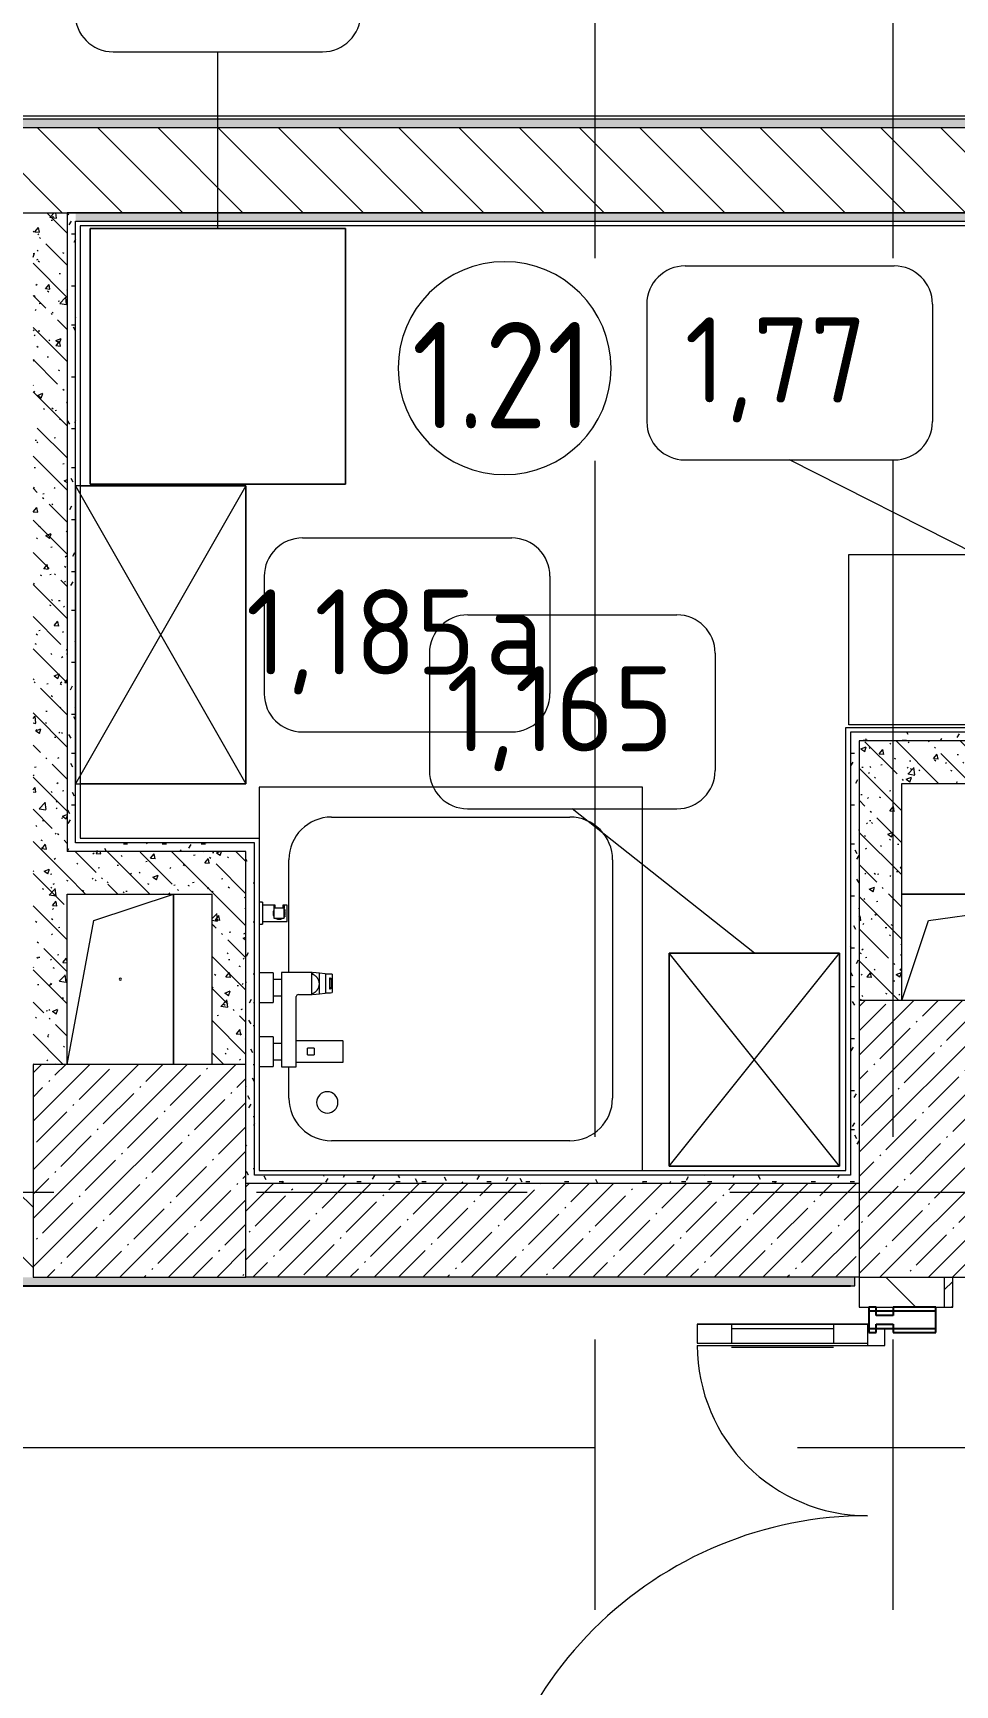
# Model space of a CAD drawing. Header units: millimetres. Extents: x 35840 to 252964, y -8553 to 29000.
# Drawn here: x 73540 to 75705, y 9942 to 13822 of the extents above; entities that cross this region are included whole.
import ezdxf

# ---------------------------------------------------------------- set-up
doc = ezdxf.new("R2010")
doc.units = ezdxf.units.MM
doc.linetypes.add('Осевая', pattern=[3175, 635, -476.25, 1587.5, -476.25])
for name, color, linetype, lineweight in [('A-AREA-IDEN', 7, 'Continuous', 9), ('A-DETL-GENF', 7, 'Continuous', 9), ('A-GENM', 7, 'Continuous', 9), ('A-GLAZ-CWMG', 7, 'Continuous', 9), ('A-GLAZ-CWMG-1', 7, 'Continuous', 25), ('A-WALL', 7, 'Continuous', 9), ('I-FURN-IDEN', 7, 'Continuous', 9), ('I-WALL', 7, 'Continuous', 9), ('S-COLS', 7, 'Continuous', 9), ('Оси-2', 7, 'Осевая', 9)]:
    doc.layers.add(name, color=color, linetype=linetype, lineweight=lineweight)
for name, color, linetype, lineweight, true_color in [('A-DOOR-1', 7, 'Continuous', 9, 0xc0c0c0), ('A-WALL-1', 9, 'Continuous', 9, 0x808080), ('A-WALL-FNSH-1', 9, 'Continuous', 9, 0x808080), ('I-FURN-1', 9, 'Continuous', 9, 0x808080), ('P-SANR-FIXT-1', 9, 'Continuous', 13, 0x808080)]:
    doc.layers.add(name, color=color, linetype=linetype, lineweight=lineweight, true_color=true_color)
doc.styles.add('GOST Common', font='GOST_Common.ttf', dxfattribs={"height": 200})
doc.styles.add('GOST Common_1', font='GOST_Common.ttf', dxfattribs={"width": 0.9, "height": 250})
pattern_1 = [(45, (600, 0), (-57.02463, 57.02463), []), (45, (657.025, 0), (-57.02463, 57.02463), [100.806, -20.161, 3.353, -16.808])]
pattern_2 = [(135, (600, 0), (-75.43415, -75.43415), [106.68, -17.78, 3.556, -17.78]), (135, (600, 75.39), (-75.43415, -75.43415), []), (50, (600, 0), (127.52922, -11.15758), [13.335, -146.685]), (355, (600, 0), (-24.66966, 133.74002), [10.668, -117.348]), (100.451, (610.63, -0.93), (102.85973, 122.58178), [11.333, -124.663]), (46.184, (600, 35.56), (189.75516, -29.43036), [20.002, -220.027]), (96.636, (615.81, 33.1), (166.1822, 173.1996), [17, -186.995]), (351.184, (600, 35.56), (166.18393, 173.19757), [16.002, -176.022]), (21, (617.78, 26.67), (106.13027, -71.58603), [13.335, -146.685]), (326, (617.78, 26.67), (43.26188, 128.93175), [10.668, -117.348]), (71.451, (626.62, 20.7), (149.39198, 57.34505), [11.333, -124.663]), (37.5, (600, 0), (2.162228, 59.188357), [3.353, -112.573, 3.353, -115.773, -117.792]), (37.5, (600, 0), (2.162228, 59.188357), [-235.052, 3.353, -114.44]), (7.5, (600, 0), (46.773857, 70.12615), [3.353, -64.567, 3.353, -109.906, -44.894]), (7.5, (600, 0), (46.773857, 70.12615), [-181.178, 3.353, -41.542]), (327.5, (560.35, 0), (94.91367, -4.010093), [3.353, -41.097, 3.353, -135.331, -184.023]), (327.5, (560.35, 0), (94.91367, -4.010093), [-183.134, 3.353, -180.67]), (317.5, (542.57, 0), (103.69057, 17.79882), [3.353, -54.432, 3.353, -88.748, -130.683]), (317.5, (542.57, 0), (103.69057, 17.79882), [-149.885, 3.353, -127.33])]
pattern_3 = [(135, (600, 0), (-70.71068, -70.71068), [])]
pattern_4 = [(0, (600, 0), (121.92, 30.48), [10.058, -81.382, 10.058, -81.382, -487.68]), (0, (600, 0), (121.92, 30.48), [-182.88, 10.058, -172.822, 10.058, -81.382, -213.36]), (0, (600, 0), (121.92, 30.48), [-457.2, 10.058, -50.902, 10.058, -142.342]), (120, (645.72, 15.24), (-87.356454, 90.345817), [10.058, -81.382, 10.058, -81.382, -487.68]), (120, (645.72, 15.24), (-87.356454, 90.345817), [-182.88, 10.058, -172.822, 10.058, -81.382, -213.36]), (120, (645.72, 15.24), (-87.356454, 90.345817), [-457.2, 10.058, -50.902, 10.058, -142.342]), (240, (660.96, 76.2), (-34.563546, -120.825817), [10.058, -81.382, 10.058, -81.382, -487.68]), (240, (660.96, 76.2), (-34.563546, -120.825817), [-182.88, 10.058, -172.822, 10.058, -81.382, -213.36]), (240, (660.96, 76.2), (-34.563546, -120.825817), [-457.2, 10.058, -50.902, 10.058, -142.342])]

# ---------------------------------------------------------------- blocks, each defined once
blk = doc.blocks.new('SND_Aquanet_Душевой поддон_HX108_Квадратный_С опорами_Сантехкомплект__$ - 900х900-V27-План расстановки мебели и оборудования 1 этажа в осях 12-23')
at = {"layer": 'P-SANR-FIXT-1'}
for p, q in [((450, 450), (330.3, 450)), ((450, -450), (450, 450)), ((-280, 380), (-206.7, 380)), ((15.3, 380), (280, 380)), ((-380, -280), (-380, 280)), ((380, 280), (380, -280)), ((280, -380), (-280, -380)), ((-449.7, -450), (450, -450))]:
    blk.add_line(p, q, dxfattribs=at)
for centre, radius, start, end in [((-280, 280), 100, 90, 180), ((280, 280), 100, 0, 90), ((-290, 290), 25, 90, 270), ((-290, 290), 25, 270, 90), ((-280, -280), 100, 180, 270), ((280, -280), 100, 270, 0)]:
    blk.add_arc(centre, radius, start, end, dxfattribs=at)
blk = doc.blocks.new('BSC_Колонна _Прямоугольная - 650х500-23287315-План расстановки мебели и оборудования 1 этажа в осях 12-23')
at = {"layer": 'S-COLS'}
h = blk.add_hatch(dxfattribs=at)
h.set_pattern_fill('FP_46', color=256, style=0, pattern_type=2)
h.set_pattern_definition([(135, (11225, -75130), (-57.02463, -57.02463), []), (135, (11225, -75072.975), (-57.02463, -57.02463), [100.806, -20.161, 3.353, -16.808])])
h.paths.add_polyline_path([(325, -250), (325, 250), (-325, 250), (-325, -250), (159.6, -250)])
for p, q in [((325, 250), (-325, 250)), ((-325, 250), (-325, -250)), ((325, -250), (325, 250)), ((-325, -250), (325, -250))]:
    blk.add_line(p, q, dxfattribs=at)
blk = doc.blocks.new('BSC_Колонна _Прямоугольная - 500х500-V28-План расстановки мебели и оборудования 1 этажа в осях 12-23')
at = {"layer": 'S-COLS'}
h = blk.add_hatch(dxfattribs=at)
h.set_pattern_fill('FP_47', color=256, style=0, pattern_type=2)
h.set_pattern_definition([(45, (-73190, -11150), (-57.02463, 57.02463), []), (45, (-73132.975, -11150), (-57.02463, 57.02463), [100.806, -20.161, 3.353, -16.808])])
h.paths.add_polyline_path([(-250, -250), (250, -250), (250, 250), (-250, 250), (-250, -84.6)])
for p, q in [((250, 250), (-250, 250)), ((-250, 250), (-250, -250)), ((250, -250), (250, 250)), ((-250, -250), (250, -250))]:
    blk.add_line(p, q, dxfattribs=at)
blk = doc.blocks.new('Прямоугольный импост - Импост структурный с накладкой - 160мм Темный-32274804-План расстановки мебели и оборудования 1 этажа в осях 12-23')
at = {"layer": 'A-GLAZ-CWMG-1'}
for p, q in [((-50, 40), (-50, 140)), ((-50, 140), (0, 140)), ((0, 140), (0, 40)), ((-40, 40), (-50, 40)), ((-40, 0), (-40, 40)), ((-10, 40), (-10, 0)), ((0, 40), (-10, 40)), ((-50, -17), (-50, 0)), ((-50, 0), (-40, 0)), ((-10, 0), (0, 0)), ((0, 0), (0, -17)), ((0, -17), (-50, -17))]:
    blk.add_line(p, q, dxfattribs=at)
blk = doc.blocks.new('Дверь_Витражная_остекление_ - ВВ-6 остекление-32274838-План расстановки мебели и оборудования 1 этажа в осях 12-23')
at = {"layer": 'A-DETL-GENF'}
for p, q in [((-655, 930), (-610, 930)), ((-655, 930), (-655, 20)), ((-610, 930), (-655, 930)), ((-655, 930), (-655, 20)), ((-610, 930), (-610, 20)), ((-610, 20), (-610, 930)), ((-655, 850), (-610, 850)), ((-645, 850), (-645, 100)), ((-601, 850), (-601, 100)), ((705, 420), (660, 420)), ((660, 420), (660, 20)), ((705, 420), (660, 420)), ((660, 420), (660, 20)), ((705, 420), (705, 20)), ((705, 20), (705, 420)), ((651, 340), (651, 100)), ((705, 340), (660, 340)), ((695, 340), (695, 100)), ((-655, 100), (-610, 100)), ((705, 100), (660, 100)), ((-610, 20), (-655, 20)), ((-655, 20), (-610, 20))]:
    blk.add_line(p, q, dxfattribs=at)
at = {"layer": 'A-DOOR-1'}
for p, q in [((-655, 930), (-655, 20)), ((655, 420), (655, 20)), ((-655, 20), (-705, 20)), ((-705, 20), (-705, 17)), ((-655, -20), (-655, 20)), ((705, 20), (655, 20)), ((655, 20), (655, -20)), ((705, 17), (705, 20)), ((-705, -20), (-655, -20)), ((655, -20), (695, -20))]:
    blk.add_line(p, q, dxfattribs=at)
for centre, radius, start, end in [((-655, 20), 910, 360, 90), ((655, 20), 400, 90, 180)]:
    blk.add_arc(centre, radius, start, end, dxfattribs=at)
blk = doc.blocks.new('GM_Отверстие прямоугольное _в плите_ - Отверстие-23875750-План расстановки мебели и оборудования 1 этажа в осях 12-23')
at = {"layer": 'A-GENM'}
for p, q in [((-62.5, 137.5), (125, 200)), ((125, 200), (125, -200)), ((125, -200), (125, 200)), ((-125, -200), (-62.5, 137.5))]:
    blk.add_line(p, q, dxfattribs=at)
for start, end in [(360, 180), (180, 360)]:
    blk.add_arc((0, 0), 2.5, start, end, dxfattribs=at)
blk = doc.blocks.new('GM_Отверстие прямоугольное _в плите_ - Отверстие-V40-План расстановки мебели и оборудования 1 этажа в осях 12-23')
at = {"layer": 'A-GENM'}
for p, q in [((-250, 125), (250, 125)), ((250, 125), (-250, 125)), ((-187.5, 62.5), (250, 125)), ((250, 125), (250, -125)), ((250, -125), (250, 125)), ((-250, -125), (-187.5, 62.5)), ((250, -125), (150, -125)), ((150, -125), (250, -125))]:
    blk.add_line(p, q, dxfattribs=at)
for start, end in [(360, 180), (180, 360)]:
    blk.add_arc((0, 0), 2.5, start, end, dxfattribs=at)
blk = doc.blocks.new('Прямоугольный импост - Импост структурный с накладкой - 160мм Темный-32274805-План расстановки мебели и оборудования 1 этажа в осях 12-23')
at = {"layer": 'A-GLAZ-CWMG-1'}
for p, q in [((-25, 40), (-25, 140)), ((-25, 140), (25, 140)), ((25, 140), (25, 40)), ((-15, 40), (-25, 40)), ((-15, 0), (-15, 40)), ((15, 40), (15, 0)), ((25, 40), (15, 40)), ((-25, -17), (-25, 0)), ((-25, 0), (-15, 0)), ((15, 0), (25, 0)), ((25, 0), (25, -17)), ((25, -17), (-25, -17))]:
    blk.add_line(p, q, dxfattribs=at)
blk = doc.blocks.new('Шкаф параметрический - 1_165-V193-План расстановки мебели и оборудования 1 этажа в осях 12-23')
at = {"layer": 'I-FURN-1'}
for p, q in [((0, 0), (500, 400)), ((0, 400), (500, 0)), ((500, 400), (0, 400)), ((0, 400), (0, 0)), ((0, 0), (0, 400)), ((0, 400), (500, 400)), ((500, 0), (500, 400)), ((500, 400), (500, 0)), ((0, 0), (500, 0)), ((500, 0), (0, 0))]:
    blk.add_line(p, q, dxfattribs=at)
blk = doc.blocks.new('Шкаф параметрический - 1_185а-25647047-План расстановки мебели и оборудования 1 этажа в осях 12-23')
at = {"layer": 'I-FURN-1'}
for p, q in [((0, 0), (700, 400)), ((0, 400), (700, 0)), ((700, 400), (0, 400)), ((0, 400), (0, 0)), ((0, 11), (0, 400)), ((0, 400), (700, 400)), ((700, 0), (700, 400)), ((700, 400), (700, 11)), ((0, 0), (700, 0))]:
    blk.add_line(p, q, dxfattribs=at)
blk = doc.blocks.new('Холодильник встроенный 1180 мм - 6_14-25647170-План расстановки мебели и оборудования 1 этажа в осях 12-23')
at = {"layer": 'I-FURN-1'}
for p, q in [((305.1, 329.9), (-294.9, 329.9)), ((-294.9, 329.9), (-294.9, -270.1)), ((-294.9, -270.1), (-294.9, 329.9)), ((-294.9, 329.9), (305.1, 329.9)), ((305.1, -270.1), (305.1, 329.9)), ((305.1, 329.9), (305.1, -270.1)), ((-294.9, -270.1), (305.1, -270.1)), ((305.1, -270.1), (-294.9, -270.1))]:
    blk.add_line(p, q, dxfattribs=at)
blk = doc.blocks.new('Стол базовый прямоугольный - 1_77-25647262-План расстановки мебели и оборудования 1 этажа в осях 12-23')
at = {"layer": 'I-FURN-1'}
for p, q in [((-300, 200), (300, 200)), ((-300, -200), (-300, 200)), ((300, 200), (300, -200)), ((300, -200), (-300, -200))]:
    blk.add_line(p, q, dxfattribs=at)
blk = doc.blocks.new('Смеситель для ванны с душевым гарнитуром - Смеситель для ванны с душевым гарнитуром-30756537-План расстановки мебели и оборудования 1 этажа в осях 12-23')
at = {"layer": 'P-SANR-FIXT-1'}
for p, q in [((74079, 11781), (74071, 11781)), ((74079, 11779.4), (74079, 11781)), ((74079, 11781), (74079, 11779.4)), ((74079, 11779.4), (74079, 11730.6)), ((74106.3, 11774.2), (74079, 11774.2)), ((74129.8, 11767), (74105.8, 11767)), ((74105.8, 11767), (74105.8, 11743)), ((74108.3, 11774.2), (74106.3, 11774.2)), ((74106.3, 11774.2), (74106.3, 11767)), ((74106.3, 11767), (74106.3, 11774.2)), ((74108.8, 11767), (74108.8, 11773.7)), ((74126.8, 11773.7), (74126.8, 11767)), ((74129.5, 11774.2), (74127.3, 11774.2)), ((74129.5, 11767), (74129.5, 11774.2)), ((74137, 11774.2), (74129.5, 11774.2)), ((74129.5, 11774.2), (74129.5, 11767)), ((74129.8, 11743), (74129.8, 11767)), ((74131.3, 11763.4), (74129.8, 11763.4)), ((74131.3, 11763.4), (74129.8, 11763.4)), ((74131.3, 11763.4), (74129.8, 11763.4)), ((74131.3, 11763.4), (74129.8, 11763.4)), ((74131.3, 11763.4), (74129.8, 11763.4)), ((74131.3, 11763.4), (74129.8, 11763.4)), ((74131.3, 11763.4), (74129.8, 11763.4)), ((74131.3, 11763.4), (74129.8, 11763.4)), ((74129.8, 11760.2), (74131.3, 11760.2)), ((74129.8, 11760.2), (74131.3, 11760.2)), ((74129.8, 11760.2), (74131.3, 11760.2)), ((74129.8, 11760.2), (74131.3, 11760.2)), ((74129.8, 11760.2), (74131.3, 11760.2)), ((74129.8, 11760.2), (74131.3, 11760.2)), ((74129.8, 11760.2), (74131.3, 11760.2)), ((74129.8, 11760.2), (74131.3, 11760.2)), ((74131.3, 11758.9), (74129.8, 11758.9)), ((74131.3, 11758.9), (74129.8, 11758.9)), ((74131.3, 11758.9), (74129.8, 11758.9)), ((74131.3, 11758.9), (74129.8, 11758.9)), ((74131.3, 11758.9), (74129.8, 11758.9)), ((74131.3, 11758.9), (74129.8, 11758.9)), ((74131.3, 11758.9), (74129.8, 11758.9)), ((74131.3, 11758.9), (74129.8, 11758.9)), ((74129.8, 11755.6), (74131.3, 11755.6)), ((74129.8, 11755.6), (74131.3, 11755.6)), ((74129.8, 11755.6), (74131.3, 11755.6)), ((74129.8, 11755.6), (74131.3, 11755.6)), ((74129.8, 11755.6), (74131.3, 11755.6)), ((74129.8, 11755.6), (74131.3, 11755.6)), ((74129.8, 11755.6), (74131.3, 11755.6)), ((74129.8, 11755.6), (74131.3, 11755.6)), ((74131.3, 11763.4), (74131.3, 11760.2)), ((74131.3, 11760.2), (74131.3, 11763.4)), ((74131.3, 11763.4), (74131.3, 11760.2)), ((74131.3, 11760.2), (74131.3, 11763.4)), ((74131.3, 11763.4), (74131.3, 11760.2)), ((74131.3, 11760.2), (74131.3, 11763.4)), ((74131.3, 11763.4), (74131.3, 11760.2)), ((74131.3, 11760.2), (74131.3, 11763.4)), ((74131.3, 11763.4), (74131.3, 11760.2)), ((74131.3, 11760.2), (74131.3, 11763.4)), ((74131.3, 11763.4), (74131.3, 11760.2)), ((74131.3, 11760.2), (74131.3, 11763.4)), ((74131.3, 11763.4), (74131.3, 11760.2)), ((74131.3, 11760.2), (74131.3, 11763.4)), ((74131.3, 11763.4), (74131.3, 11760.2)), ((74131.3, 11760.2), (74131.3, 11763.4)), ((74131.3, 11758.9), (74131.3, 11755.6)), ((74131.3, 11755.6), (74131.3, 11758.9)), ((74131.3, 11758.9), (74131.3, 11755.6)), ((74131.3, 11755.6), (74131.3, 11758.9)), ((74131.3, 11758.9), (74131.3, 11755.6)), ((74131.3, 11755.6), (74131.3, 11758.9)), ((74131.3, 11758.9), (74131.3, 11755.6)), ((74131.3, 11755.6), (74131.3, 11758.9)), ((74131.3, 11758.9), (74131.3, 11755.6)), ((74131.3, 11755.6), (74131.3, 11758.9)), ((74131.3, 11758.9), (74131.3, 11755.6)), ((74131.3, 11755.6), (74131.3, 11758.9)), ((74131.3, 11758.9), (74131.3, 11755.6)), ((74131.3, 11755.6), (74131.3, 11758.9)), ((74131.3, 11758.9), (74131.3, 11755.6)), ((74131.3, 11755.6), (74131.3, 11758.9)), ((74137, 11735.7), (74137, 11774.2)), ((74071, 11729), (74079, 11729)), ((74079, 11735.7), (74137, 11735.7)), ((74079, 11730.6), (74079, 11729)), ((74079, 11729), (74079, 11730.6)), ((74105.8, 11743), (74129.8, 11743)), ((74131.3, 11754.4), (74129.8, 11754.4)), ((74131.3, 11754.4), (74129.8, 11754.4)), ((74131.3, 11754.4), (74129.8, 11754.4)), ((74131.3, 11754.4), (74129.8, 11754.4)), ((74131.3, 11754.4), (74129.8, 11754.4)), ((74131.3, 11754.4), (74129.8, 11754.4)), ((74131.3, 11754.4), (74129.8, 11754.4)), ((74131.3, 11754.4), (74129.8, 11754.4)), ((74129.8, 11751.1), (74131.3, 11751.1)), ((74129.8, 11751.1), (74131.3, 11751.1)), ((74129.8, 11751.1), (74131.3, 11751.1)), ((74129.8, 11751.1), (74131.3, 11751.1)), ((74129.8, 11751.1), (74131.3, 11751.1)), ((74129.8, 11751.1), (74131.3, 11751.1)), ((74129.8, 11751.1), (74131.3, 11751.1)), ((74129.8, 11751.1), (74131.3, 11751.1)), ((74131.3, 11749.8), (74129.8, 11749.8)), ((74131.3, 11749.8), (74129.8, 11749.8)), ((74131.3, 11749.8), (74129.8, 11749.8)), ((74131.3, 11749.8), (74129.8, 11749.8)), ((74131.3, 11749.8), (74129.8, 11749.8)), ((74131.3, 11749.8), (74129.8, 11749.8)), ((74131.3, 11749.8), (74129.8, 11749.8)), ((74131.3, 11749.8), (74129.8, 11749.8)), ((74129.8, 11746.6), (74131.3, 11746.6)), ((74129.8, 11746.6), (74131.3, 11746.6)), ((74129.8, 11746.6), (74131.3, 11746.6)), ((74129.8, 11746.6), (74131.3, 11746.6)), ((74129.8, 11746.6), (74131.3, 11746.6)), ((74129.8, 11746.6), (74131.3, 11746.6)), ((74129.8, 11746.6), (74131.3, 11746.6)), ((74129.8, 11746.6), (74131.3, 11746.6)), ((74131.3, 11754.4), (74131.3, 11751.1)), ((74131.3, 11751.1), (74131.3, 11754.4)), ((74131.3, 11754.4), (74131.3, 11751.1)), ((74131.3, 11751.1), (74131.3, 11754.4)), ((74131.3, 11754.4), (74131.3, 11751.1)), ((74131.3, 11751.1), (74131.3, 11754.4)), ((74131.3, 11754.4), (74131.3, 11751.1)), ((74131.3, 11751.1), (74131.3, 11754.4)), ((74131.3, 11754.4), (74131.3, 11751.1)), ((74131.3, 11751.1), (74131.3, 11754.4)), ((74131.3, 11754.4), (74131.3, 11751.1)), ((74131.3, 11751.1), (74131.3, 11754.4)), ((74131.3, 11754.4), (74131.3, 11751.1)), ((74131.3, 11751.1), (74131.3, 11754.4)), ((74131.3, 11754.4), (74131.3, 11751.1)), ((74131.3, 11751.1), (74131.3, 11754.4)), ((74131.3, 11749.8), (74131.3, 11746.6)), ((74131.3, 11746.6), (74131.3, 11749.8)), ((74131.3, 11749.8), (74131.3, 11746.6)), ((74131.3, 11746.6), (74131.3, 11749.8)), ((74131.3, 11749.8), (74131.3, 11746.6)), ((74131.3, 11746.6), (74131.3, 11749.8)), ((74131.3, 11749.8), (74131.3, 11746.6)), ((74131.3, 11746.6), (74131.3, 11749.8)), ((74131.3, 11749.8), (74131.3, 11746.6)), ((74131.3, 11746.6), (74131.3, 11749.8)), ((74131.3, 11749.8), (74131.3, 11746.6)), ((74131.3, 11746.6), (74131.3, 11749.8)), ((74131.3, 11749.8), (74131.3, 11746.6)), ((74131.3, 11746.6), (74131.3, 11749.8)), ((74131.3, 11749.8), (74131.3, 11746.6)), ((74131.3, 11746.6), (74131.3, 11749.8)), ((74104, 11615), (74071, 11615)), ((74104, 11615), (74071, 11615)), ((74104, 11615), (74104, 11545)), ((74104, 11615), (74104, 11545)), ((74123.3, 11615), (74123.3, 11395)), ((74123.3, 11615), (74123.3, 11395)), ((74193.8, 11616), (74124.3, 11616)), ((74193.8, 11616), (74124.3, 11616)), ((74194.8, 11565), (74194.8, 11615)), ((74194.8, 11565), (74194.8, 11615)), ((74196.6, 11615.9), (74197.4, 11615.9)), ((74196.6, 11615.9), (74196.6, 11610.3)), ((74213, 11614), (74197.4, 11615.9)), ((74213, 11566), (74213, 11614)), ((74225.9, 11612.4), (74213, 11614)), ((74227.4, 11612.2), (74225.9, 11612.4)), ((74227.4, 11567.8), (74227.4, 11612.2)), ((74229.8, 11611.9), (74227.4, 11612.2)), ((74238.6, 11612), (74229.8, 11612)), ((74237.5, 11602.5), (74235.9, 11602.5)), ((74237.5, 11602.5), (74236, 11602.5)), ((74237.2, 11579.6), (74237.2, 11600.4)), ((74240.2, 11600.4), (74237.2, 11600.4)), ((74237.5, 11602.5), (74239.9, 11602.5)), ((74238.1, 11600.4), (74238.1, 11602.5)), ((74242.1, 11611.5), (74238.6, 11612)), ((74240.2, 11600.4), (74240.2, 11579.6)), ((74242.1, 11611.5), (74242.1, 11568.5)), ((74123.3, 11599.2), (74104, 11599.2)), ((74163.3, 11564), (74193.8, 11564)), ((74163.3, 11564), (74193.8, 11564)), ((74196.6, 11567.5), (74196.6, 11564.1)), ((74197.4, 11564.1), (74196.6, 11564.1)), ((74197.4, 11564.1), (74213, 11566)), ((74213, 11566), (74225.9, 11567.6)), ((74225.9, 11567.6), (74227.4, 11567.8)), ((74227.4, 11567.8), (74229.8, 11568)), ((74229.8, 11568), (74238.6, 11568)), ((74237.5, 11577.5), (74235.9, 11577.5)), ((74236, 11577.5), (74237.5, 11577.5)), ((74240.2, 11579.6), (74237.2, 11579.6)), ((74239.9, 11577.5), (74237.5, 11577.5)), ((74238.1, 11577.5), (74238.1, 11579.6)), ((74238.6, 11568), (74242.1, 11568.5)), ((74071, 11545), (74104, 11545)), ((74071, 11545), (74104, 11545)), ((74104, 11560.7), (74123.3, 11560.7)), ((74158.3, 11395), (74158.3, 11559)), ((74158.3, 11395), (74158.3, 11559)), ((74104, 11465), (74071, 11465)), ((74104, 11465), (74071, 11465)), ((74104, 11465), (74104, 11395)), ((74104, 11465), (74104, 11395)), ((74123.3, 11449.2), (74104, 11449.2)), ((74267.8, 11455), (74158.3, 11455)), ((74268.3, 11405.5), (74268.3, 11454.5)), ((74104, 11410.7), (74123.3, 11410.7)), ((74200.3, 11438), (74184.3, 11438)), ((74184.3, 11437.5), (74184.3, 11438)), ((74184.3, 11438), (74184.3, 11437.5)), ((74184.3, 11422.5), (74184.3, 11437.5)), ((74184.3, 11422.5), (74184.3, 11422)), ((74184.3, 11422), (74184.3, 11422.5)), ((74184.3, 11422), (74200.3, 11422)), ((74200.3, 11437.5), (74200.3, 11438)), ((74200.3, 11438), (74200.3, 11437.5)), ((74200.3, 11437.5), (74200.3, 11422.5)), ((74200.3, 11422.5), (74200.3, 11422)), ((74200.3, 11422), (74200.3, 11422.5)), ((74071, 11395), (74104, 11395)), ((74071, 11395), (74104, 11395)), ((74124.3, 11394), (74157.3, 11394)), ((74124.3, 11394), (74157.3, 11394)), ((74158.3, 11405), (74267.8, 11405))]:
    blk.add_line(p, q, dxfattribs=at)
at = {"layer": 'P-SANR-FIXT-1', "flags": 128}
for points in [[(74194.8, 11612.7), (74195.7, 11612.3), (74196.7, 11611.9), (74197.6, 11611.5), (74198.5, 11611.1), (74199.3, 11610.6), (74200.2, 11610), (74201, 11609.5), (74201.8, 11608.9), (74202.6, 11608.3), (74203.4, 11607.6), (74204.1, 11606.9), (74204.8, 11606.2), (74205.5, 11605.5), (74206.1, 11604.7), (74206.7, 11603.9), (74207.3, 11603.1), (74207.9, 11602.3), (74208.4, 11601.4), (74208.9, 11600.6), (74209.3, 11599.7), (74209.7, 11598.8), (74210.1, 11597.8), (74210.4, 11596.9), (74210.7, 11595.9), (74211, 11595), (74211.2, 11594), (74211.4, 11593), (74211.5, 11592), (74211.6, 11591), (74211.7, 11590), (74211.7, 11589)], [(74237.2, 11600.4), (74237.2, 11600.8), (74237.2, 11601.3), (74237.3, 11601.7), (74237.3, 11602), (74237.3, 11602.3), (74237.4, 11602.4), (74237.5, 11602.5)], [(74240, 11602.4), (74240, 11602.3), (74240.1, 11602), (74240.1, 11601.7), (74240.2, 11601.3), (74240.2, 11600.8), (74240.2, 11600.4)], [(74211.7, 11588), (74211.6, 11587), (74211.5, 11586), (74211.4, 11585), (74211.2, 11584), (74211, 11583.1), (74210.7, 11582.1), (74210.4, 11581.1), (74210.1, 11580.2), (74209.7, 11579.3), (74209.3, 11578.4), (74208.9, 11577.5), (74208.4, 11576.6), (74207.9, 11575.7), (74207.3, 11574.9), (74206.8, 11574.1), (74206.1, 11573.3), (74205.5, 11572.5), (74204.8, 11571.8), (74204.1, 11571.1), (74203.4, 11570.4), (74202.6, 11569.7), (74201.8, 11569.1), (74201, 11568.5), (74200.2, 11568), (74199.4, 11567.4), (74198.5, 11567), (74197.6, 11566.5), (74196.7, 11566.1), (74195.8, 11565.7), (74194.8, 11565.4)], [(74237.5, 11577.5), (74237.4, 11577.6), (74237.3, 11577.7), (74237.3, 11578), (74237.3, 11578.3), (74237.2, 11578.7), (74237.2, 11579.1), (74237.2, 11579.6)], [(74240.2, 11579.6), (74240.2, 11579.1), (74240.2, 11578.7), (74240.1, 11578.3), (74240.1, 11578), (74240, 11577.7), (74240, 11577.6)]]:
    blk.add_lwpolyline(points, dxfattribs=at)
at = {"layer": 'P-SANR-FIXT-1'}
for centre, radius, start, end in [((74117.8, 11755), 14.2, 148.1524, 211.7439), ((74117.8, 11755), 14.2, 148.1524, 211.7439), ((74108.3, 11773.7), 0.5, 0, 90), ((74127.3, 11773.7), 0.5, 90, 180), ((74117.8, 11755), 14.2, 328.3082, 32.0443), ((74117.8, 11755), 14.2, 328.3082, 32.0443), ((74117.8, 11755), 14.2, 238.2631, 301.8541), ((74117.8, 11755), 14.2, 238.2631, 301.8541), ((74124.3, 11615), 1, 90, 180), ((74124.3, 11615), 1, 90, 180), ((74193.8, 11615), 1, 0, 90), ((74193.8, 11615), 1, 0, 90), ((74163.3, 11559), 5, 90, 180), ((74163.3, 11559), 5, 90, 180), ((74193.8, 11565), 1, 270, 0), ((74193.8, 11565), 1, 270, 0), ((74267.8, 11454.5), 0.5, 0, 90), ((74124.3, 11395), 1, 180, 270), ((74124.3, 11395), 1, 180, 270), ((74157.3, 11395), 1, 270, 0), ((74157.3, 11395), 1, 270, 0), ((74267.8, 11405.5), 0.5, 270, 0)]:
    blk.add_arc(centre, radius, start, end, dxfattribs=at)
blk = doc.blocks.new('Марка_Мебель - В прямоуг_Balcon_Марка-25523697-План расстановки мебели и оборудования 1 этажа в осях 12-23')
at = {"layer": 'I-FURN-IDEN'}
for p, q in [((-2.455, 2.278), (2.455, 2.278)), ((-3.355, 1.378), (-3.355, -1.384)), ((3.355, 1.378), (3.355, -1.378)), ((-2.461, -2.278), (2.455, -2.278))]:
    blk.add_line(p, q, dxfattribs=at)
for centre, radius, start, end in [((-2.455, 1.378), 0.9, 90, 180), ((2.455, 1.378), 0.9, 0, 90), ((-2.461, -1.384), 0.893, 180, 270), ((2.455, -1.378), 0.9, 270, 0)]:
    blk.add_arc(centre, radius, start, end, dxfattribs=at)
blk = doc.blocks.new('Марка_Помещения - Номер-25198446-План расстановки мебели и оборудования 1 этажа в осях 12-23')
at = {"layer": 'A-AREA-IDEN'}
for start, end in [(360, 180), (180, 360)]:
    blk.add_arc((0, 0), 2.5, start, end, dxfattribs=at)

msp = doc.modelspace()

# ---------------------------------------------------------------- hatches: boundary and pattern name
at = {"layer": 'I-WALL'}
h = msp.add_hatch(dxfattribs=at)
h.set_pattern_fill('FP_85', color=256, style=0, pattern_type=2)
h.set_pattern_definition(pattern_4)
h.paths.add_polyline_path([(84490.7, 13600), (84490.7, 13620), (70810, 13620), (70810, 13600), (81921.1, 13600)])
h = msp.add_hatch(dxfattribs=at)
h.set_pattern_fill('FP_20', color=256, style=0, pattern_type=2)
h.set_pattern_definition(pattern_3)
h.paths.add_polyline_path([(84490.7, 13400), (84490.7, 13600), (68650, 13600), (68650, 13400), (81921.1, 13400)])
h = msp.add_hatch(dxfattribs=at)
h.set_pattern_fill('FP_22', color=256, style=0, pattern_type=2)
h.set_pattern_definition(pattern_2)
h.paths.add_polyline_path([(73620, 11400), (73620, 13400), (73540, 13400), (73540, 11400), (73574.3, 11400)])
h = msp.add_hatch(dxfattribs=at)
h.set_pattern_fill('FP_85', color=256, style=0, pattern_type=2)
h.set_pattern_definition(pattern_4)
h.paths.add_polyline_path([(73640, 11920), (73640, 13400), (73620, 13400), (73620, 11920)])
h = msp.add_hatch(dxfattribs=at)
h.set_pattern_fill('FP_85', color=256, style=0, pattern_type=2)
h.set_pattern_definition(pattern_4)
h.paths.add_polyline_path([(73640, 13380), (77179.8, 13380), (77179.8, 13400), (73640, 13400)])
h = msp.add_hatch(dxfattribs=at)
h.set_pattern_fill('FP_85', color=256, style=0, pattern_type=2)
h.set_pattern_definition(pattern_4)
h.paths.add_polyline_path([(77159.8, 12160), (77159.8, 12180), (75460, 12180), (75460, 12160), (76848.4, 12160)])
h = msp.add_hatch(dxfattribs=at)
h.set_pattern_fill('FP_85', color=256, style=0, pattern_type=2)
h.set_pattern_definition(pattern_4)
h.paths.add_polyline_path([(75460, 11140), (75480, 11140), (75480, 12160), (75460, 12160), (75460, 12099.6)])
h = msp.add_hatch(dxfattribs=at)
h.set_pattern_fill('FP_22', color=256, style=0, pattern_type=2)
h.set_pattern_definition(pattern_2)
h.paths.add_polyline_path([(77179.8, 12060), (77179.8, 12160), (75480, 12160), (75480, 12060), (76779.8, 12060)])
h = msp.add_hatch(dxfattribs=at)
h.set_pattern_fill('FP_22', color=256, style=0, pattern_type=2)
h.set_pattern_definition(pattern_2)
h.paths.add_polyline_path([(75580, 11550), (75580, 12060), (75480, 12060), (75480, 11550)])
h = msp.add_hatch(dxfattribs=at)
h.set_pattern_fill('FP_85', color=256, style=0, pattern_type=2)
h.set_pattern_definition(pattern_4)
h.paths.add_polyline_path([(74040, 11900), (74040, 11920), (73620, 11920), (73620, 11900), (73949.7, 11900)])
h = msp.add_hatch(dxfattribs=at)
h.set_pattern_fill('FP_85', color=256, style=0, pattern_type=2)
h.set_pattern_definition(pattern_4)
h.paths.add_polyline_path([(74040, 11140), (74060, 11140), (74060, 11920), (74040, 11920), (74040, 11324)])
h = msp.add_hatch(dxfattribs=at)
h.set_pattern_fill('FP_22', color=256, style=0, pattern_type=2)
h.set_pattern_definition(pattern_2)
h.paths.add_polyline_path([(73960, 11800), (73960, 11900), (73620, 11900), (73620, 11800), (73949.7, 11800)])
h = msp.add_hatch(dxfattribs=at)
h.set_pattern_fill('FP_22', color=256, style=0, pattern_type=2)
h.set_pattern_definition(pattern_2)
h.paths.add_polyline_path([(73960, 11400), (74040, 11400), (74040, 11900), (73960, 11900), (73960, 11453.3)])
h = msp.add_hatch(dxfattribs=at)
h.set_pattern_fill('FP_85', color=256, style=0, pattern_type=2)
h.set_pattern_definition(pattern_4)
h.paths.add_polyline_path([(74674.4, 11120), (75480, 11120), (75480, 11140), (74040, 11140), (74040, 11120), (74312, 11120)])
h = msp.add_hatch(dxfattribs=at)
h.set_pattern_fill('FP_20', color=256, style=0, pattern_type=2)
h.set_pattern_definition(pattern_3)
h.paths.add_polyline_path([(73540, 10900), (73540, 11100), (72929.8, 11100), (72929.8, 10900), (73225, 10900)])
h.paths.add_polyline_path([(71979.8, 10900), (71979.8, 11100), (69618.8, 11100), (69618.8, 10900), (71949.8, 10900)])
h.paths.add_polyline_path([(68668.8, 10900), (68668.8, 11100), (66760, 11100), (66760, 10900), (68638.8, 10900)])
h.paths.add_polyline_path([(66560, 10900), (66560, 11100), (62160, 11100), (62160, 10900), (64529, 10900)])
h = msp.add_hatch(dxfattribs=at)
h.set_pattern_fill('FP_1', color=256, style=0, pattern_type=2)
h.set_pattern_definition(pattern_1)
h.paths.add_polyline_path([(75480, 10900), (75480, 11120), (74040, 11120), (74040, 10900), (74674.4, 10900)])
h = msp.add_hatch(dxfattribs=at)
h.set_pattern_fill('FP_85', color=256, style=0, pattern_type=2)
h.set_pattern_definition(pattern_4)
h.paths.add_polyline_path([(75470, 10880), (75470, 10900), (72959.8, 10899.8), (72959.8, 10892), (72929.8, 10892), (72929.8, 10880), (74674.4, 10880)])
h.paths.add_polyline_path([(71979.8, 10880), (71979.8, 10892), (71949.8, 10892), (71949.8, 10900), (69648.8, 10900), (69648.8, 10892), (69618.8, 10892), (69618.8, 10880), (71949.8, 10880)])
h.paths.add_polyline_path([(68638.8, 10880), (68668.8, 10880), (68668.8, 10892), (68638.8, 10892), (68638.8, 10900), (62160, 10900), (62160, 10880), (67427.6, 10880)])
h.paths.add_polyline_path([(61940, 10880), (61960, 10880), (61960, 10900), (61940, 10900)])
h = msp.add_hatch(dxfattribs=at)
h.set_pattern_fill('FP_1', color=256, style=0, pattern_type=2)
h.set_pattern_definition(pattern_1)
h.paths.add_polyline_path([(75700, 7900), (75700, 9330), (75480, 9330), (75480, 7900)])
h.paths.add_polyline_path([(75700, 10830), (75700, 10900), (75680, 10900), (75680, 10830)])
h = msp.add_hatch(dxfattribs=at)
h.set_pattern_fill('FP_20', color=256, style=0, pattern_type=2)
h.set_pattern_definition(pattern_3)
h.paths.add_polyline_path([(75680, 10830), (75680, 10900), (75480, 10900), (75480, 10830)])

# ---------------------------------------------------------------- linework, layer by layer
at = {"layer": 'A-WALL'}
for p, q in [((84490.7, 13620), (70830, 13620)), ((75680, 10900), (75680, 10830))]:
    msp.add_line(p, q, dxfattribs=at)
at = {"layer": 'A-WALL-1'}
for p, q in [((66560, 13600), (84490.7, 13600)), ((68640, 13400), (73620, 13400)), ((73620, 13400), (84490.7, 13400)), ((73620, 13400), (73620, 11900)), ((77179.8, 13400), (73620, 13400)), ((73640, 11920), (73640, 13380)), ((73640, 13380), (77159.8, 13380)), ((77159.8, 12180), (75460, 12180)), ((75460, 12180), (75460, 11140)), ((77179.8, 12160), (75480, 12160)), ((75480, 12160), (75480, 11550)), ((75580, 12060), (76679.8, 12060)), ((75580, 11550), (75580, 12060)), ((74060, 11920), (73640, 11920)), ((74060, 11140), (74060, 11920)), ((74040, 11900), (73620, 11900)), ((74040, 11400), (74040, 11900)), ((73620, 11400), (73620, 11800)), ((73620, 11800), (73960, 11800)), ((73960, 11800), (73960, 11400)), ((75460, 11140), (74060, 11140)), ((75480, 11120), (74040, 11120)), ((75480, 10900), (74040, 10900)), ((75459.5, 10880), (75470, 10880)), ((75470, 10880), (75470, 10900)), ((75480, 10900), (75480, 10830)), ((75700, 10830), (75700, 10900)), ((75480, 10830), (75700, 10830))]:
    msp.add_line(p, q, dxfattribs=at)
at = {"layer": 'A-WALL-FNSH-1'}
for p, q in [((70830, 13628), (84490.7, 13628)), ((75459.5, 10880), (72929.8, 10880)), ((72929.8, 10879), (75459.5, 10879)), ((75459.5, 10879), (75459.5, 10880))]:
    msp.add_line(p, q, dxfattribs=at)
at = {"layer": 'I-FURN-IDEN'}
for p, q in [((73974.1, 13362.7), (73974.1, 13778)), ((75755.7, 12597.4), (75316.8, 12819.6)), ((75234, 11661), (74806.3, 12000.3))]:
    msp.add_line(p, q, dxfattribs=at)
at = {"layer": 'I-WALL'}
for p, q in [((77148.8, 13369), (73651, 13369)), ((73651, 13369), (73651, 11931)), ((75449, 11151), (75449, 12191)), ((75449, 12191), (77148.8, 12191)), ((73651, 11931), (74071, 11931)), ((74071, 11931), (74071, 11151)), ((74071, 11151), (75449, 11151))]:
    msp.add_line(p, q, dxfattribs=at)
at = {"layer": 'Оси-2'}
for p, q in [((75560, 593.7), (75560, 25078.1)), ((74860, 593.7), (74860, 24898.1)), ((39140.1, 13400), (81460, 13400)), ((39140.1, 11100), (82060, 11100)), ((40410.1, 10500), (82060, 10500))]:
    msp.add_line(p, q, dxfattribs=at)

# ---------------------------------------------------------------- block references
at = {"layer": 'A-AREA-IDEN', "xscale": 99.99999999999993, "yscale": 99.99999999999993, "zscale": 99.99999999999993}
msp.add_blockref('Марка_Помещения - Номер-25198446-План расстановки мебели и оборудования 1 этажа в осях 12-23', (74647.4, 13035.1), dxfattribs=at)
at = {"layer": 'A-DOOR-1', "rotation": 89.99999999999959}
msp.add_blockref('Дверь_Витражная_остекление_ - ВВ-6 остекление-32274838-План расстановки мебели и оборудования 1 этажа в осях 12-23', (75520, 10085), dxfattribs=at)
at = {"layer": 'A-GENM'}
for name, p in [('GM_Отверстие прямоугольное _в плите_ - Отверстие-23875750-План расстановки мебели и оборудования 1 этажа в осях 12-23', (73745, 11600)), ('GM_Отверстие прямоугольное _в плите_ - Отверстие-V40-План расстановки мебели и оборудования 1 этажа в осях 12-23', (75830, 11675))]:
    msp.add_blockref(name, p, dxfattribs=at)
at = {"layer": 'A-GLAZ-CWMG', "extrusion": (0, 0, -1), "rotation": 90.00000000000041}
for name, p in [('Прямоугольный импост - Импост структурный с накладкой - 160мм Темный-32274805-План расстановки мебели и оборудования 1 этажа в осях 12-23', (-75520, 10805)), ('Прямоугольный импост - Импост структурный с накладкой - 160мм Темный-32274804-План расстановки мебели и оборудования 1 этажа в осях 12-23', (-75520, 10820))]:
    msp.add_blockref(name, p, dxfattribs=at)
at = {"layer": 'I-FURN-1'}
for name, p, rotation in [('Холодильник встроенный 1180 мм - 6_14-25647170-План расстановки мебели и оборудования 1 этажа в осях 12-23', (73944.2, 13067.9), 270.0000000000001), ('Шкаф параметрический - 1_185а-25647047-План расстановки мебели и оборудования 1 этажа в осях 12-23', (73640, 12758.5), 269.9999999999994), ('Шкаф параметрический - 1_165-V193-План расстановки мебели и оборудования 1 этажа в осях 12-23', (75434, 11161), 89.99999999999973)]:
    msp.add_blockref(name, p, dxfattribs=dict(at, rotation=rotation))
msp.add_blockref('Стол базовый прямоугольный - 1_77-25647262-План расстановки мебели и оборудования 1 этажа в осях 12-23', (75755.7, 12397.4), dxfattribs=at)
at = {"layer": 'I-FURN-IDEN', "xscale": 99.99999999999993, "yscale": 99.99999999999993, "zscale": 99.99999999999993}
for p in [(73974.1, 14005.8), (75316.8, 13047.4), (74418.5, 12408.5), (74806.3, 12228)]:
    msp.add_blockref('Марка_Мебель - В прямоуг_Balcon_Марка-25523697-План расстановки мебели и оборудования 1 этажа в осях 12-23', p, dxfattribs=at)
at = {"layer": 'P-SANR-FIXT-1', "rotation": 90.0000000000005}
msp.add_blockref('SND_Aquanet_Душевой поддон_HX108_Квадратный_С опорами_Сантехкомплект__$ - 900х900-V27-План расстановки мебели и оборудования 1 этажа в осях 12-23', (74520.9, 11600.7), dxfattribs=at)
at = {"layer": 'P-SANR-FIXT-1'}
msp.add_blockref('Смеситель для ванны с душевым гарнитуром - Смеситель для ванны с душевым гарнитуром-30756537-План расстановки мебели и оборудования 1 этажа в осях 12-23', (0, 0), dxfattribs=at)
at = {"layer": 'S-COLS', "rotation": 270.0000000000007}
msp.add_blockref('BSC_Колонна _Прямоугольная - 650х500-23287315-План расстановки мебели и оборудования 1 этажа в осях 12-23', (75730, 11225), dxfattribs=at)
at = {"layer": 'S-COLS'}
msp.add_blockref('BSC_Колонна _Прямоугольная - 500х500-V28-План расстановки мебели и оборудования 1 этажа в осях 12-23', (73790, 11150), dxfattribs=at)

# ---------------------------------------------------------------- texts
at = {"layer": 'A-AREA-IDEN', "insert": (74429.4, 13143.6), "char_height": 250, "width": 548.354, "attachment_point": 1, "style": 'GOST Common_1'}
msp.add_mtext('1.21', dxfattribs=at)
at = {"layer": 'I-FURN-IDEN', "char_height": 200, "attachment_point": 1, "style": 'GOST Common'}
for s, insert, width in [('1,77', (75070.3, 13154.4), 561.181), ('1,185', (74040, 12515.5), 681.434), ('\\fGOST Common|b0|i0|c204|p34|;а', (74602.2, 12515.5), 200.422), ('1,165', (74510.3, 12335.1), 681.434)]:
    msp.add_mtext(s, dxfattribs=dict(at, insert=insert, width=width))

doc.saveas('drawing.dxf')
